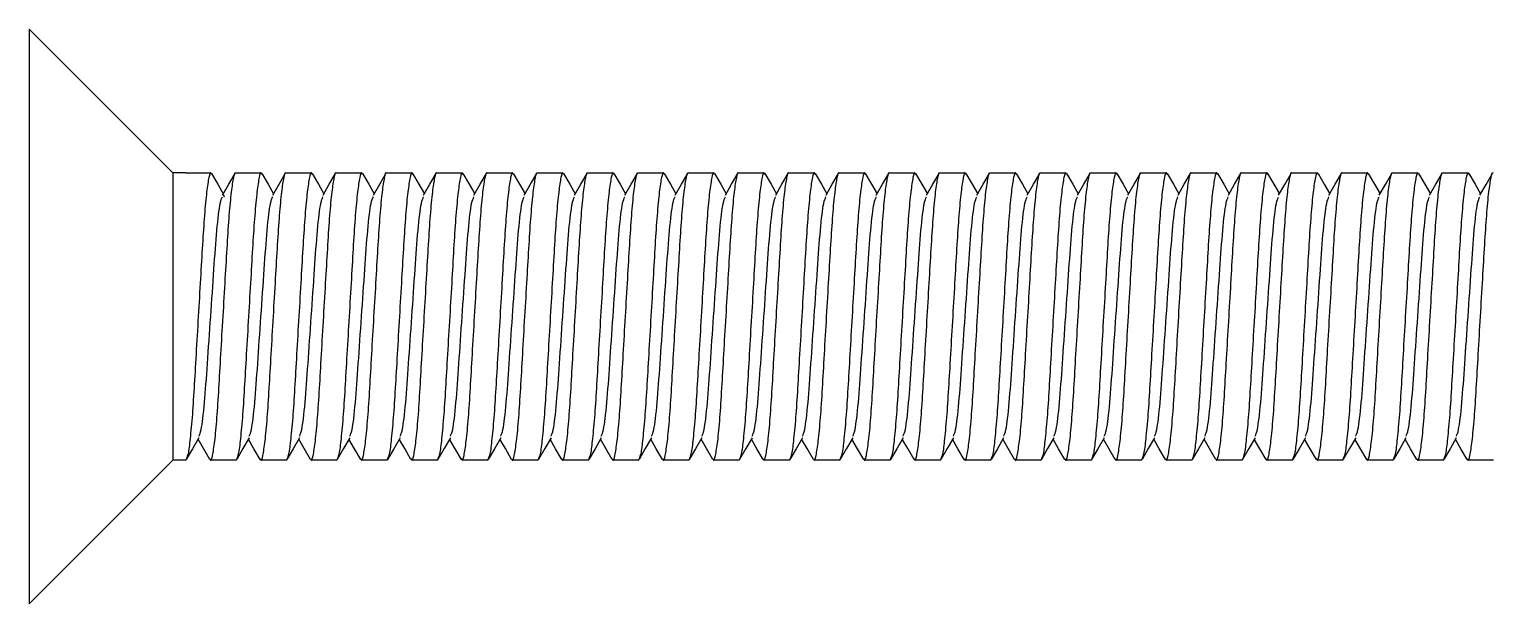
# Model space of a CAD drawing. Header units: inches. Extents: x 2 to 932, y -3 to 1338.
# Drawn here: x 791.79 to 812.16, y 218 to 226 of the extents above; entities that cross this region are included whole.
import ezdxf

# ---------------------------------------------------------------- set-up
doc = ezdxf.new("R2010")
doc.units = ezdxf.units.IN
doc.header["$MEASUREMENT"] = 0

msp = doc.modelspace()

# ---------------------------------------------------------------- linework, layer by layer
at = {"color": 2}
for p, q in [((791.787, 225.999), (793.787, 223.999)), ((791.787, 225.999), (791.787, 217.999)), ((793.787, 223.999), (793.787, 219.999)), ((793.96, 223.999), (793.787, 223.999)), ((793.96, 223.999), (794.314, 223.999)), ((794.323, 223.991), (794.411, 223.84)), ((794.563, 223.84), (794.651, 223.991)), ((794.66, 223.999), (795.014, 223.999)), ((795.023, 223.991), (795.111, 223.84)), ((795.264, 223.84), (795.351, 223.991)), ((795.36, 223.999), (795.714, 223.999)), ((795.723, 223.991), (795.811, 223.84)), ((795.963, 223.84), (796.051, 223.991)), ((796.06, 223.999), (796.414, 223.999)), ((796.423, 223.991), (796.511, 223.84)), ((796.664, 223.84), (796.751, 223.991)), ((796.76, 223.999), (797.114, 223.999)), ((797.123, 223.991), (797.211, 223.84)), ((797.363, 223.84), (797.451, 223.991)), ((797.46, 223.999), (797.814, 223.999)), ((797.823, 223.991), (797.911, 223.84)), ((798.063, 223.84), (798.151, 223.991)), ((798.16, 223.999), (798.514, 223.999)), ((798.523, 223.991), (798.611, 223.84)), ((798.763, 223.84), (798.851, 223.991)), ((798.86, 223.999), (799.214, 223.999)), ((799.223, 223.991), (799.311, 223.84)), ((799.463, 223.84), (799.551, 223.991)), ((799.56, 223.999), (799.914, 223.999)), ((799.923, 223.991), (800.011, 223.84)), ((800.163, 223.84), (800.251, 223.991)), ((800.26, 223.999), (800.614, 223.999)), ((800.623, 223.991), (800.711, 223.84)), ((800.863, 223.84), (800.951, 223.991)), ((800.96, 223.999), (801.314, 223.999)), ((801.323, 223.991), (801.411, 223.84)), ((801.563, 223.84), (801.651, 223.991)), ((801.66, 223.999), (802.014, 223.999)), ((802.023, 223.991), (802.111, 223.84)), ((802.263, 223.84), (802.351, 223.991)), ((802.36, 223.999), (802.714, 223.999)), ((802.723, 223.991), (802.811, 223.84)), ((802.963, 223.84), (803.051, 223.991)), ((803.06, 223.999), (803.414, 223.999)), ((803.423, 223.991), (803.511, 223.84)), ((803.663, 223.84), (803.751, 223.991)), ((803.76, 223.999), (804.114, 223.999)), ((804.123, 223.991), (804.211, 223.84)), ((804.363, 223.84), (804.451, 223.991)), ((804.46, 223.999), (804.814, 223.999)), ((804.823, 223.991), (804.911, 223.84)), ((805.063, 223.84), (805.151, 223.99)), ((805.16, 223.999), (805.514, 223.999)), ((805.524, 223.991), (805.611, 223.84)), ((805.763, 223.84), (805.851, 223.991)), ((805.86, 223.999), (806.214, 223.999)), ((806.223, 223.991), (806.311, 223.84)), ((806.463, 223.84), (806.551, 223.99)), ((806.56, 223.999), (806.914, 223.999)), ((806.924, 223.991), (807.011, 223.84)), ((807.163, 223.84), (807.251, 223.991)), ((807.26, 223.999), (807.614, 223.999)), ((807.623, 223.991), (807.711, 223.84)), ((807.863, 223.84), (807.951, 223.99)), ((807.96, 223.999), (808.314, 223.999)), ((808.324, 223.99), (808.411, 223.84)), ((808.563, 223.84), (808.651, 223.991)), ((808.66, 223.999), (809.014, 223.999)), ((809.023, 223.991), (809.111, 223.84)), ((809.263, 223.839), (809.351, 223.99)), ((809.36, 223.999), (809.714, 223.999)), ((809.724, 223.99), (809.811, 223.84)), ((809.963, 223.84), (810.051, 223.991)), ((810.06, 223.999), (810.414, 223.999)), ((810.423, 223.991), (810.511, 223.84)), ((810.663, 223.839), (810.751, 223.99)), ((810.76, 223.999), (811.114, 223.999)), ((811.124, 223.99), (811.211, 223.84)), ((811.363, 223.84), (811.451, 223.991)), ((811.46, 223.999), (811.814, 223.999)), ((811.823, 223.991), (811.911, 223.84)), ((812.063, 223.839), (812.15, 223.99)), ((794.411, 223.84), (794.487, 223.709)), ((794.476, 223.689), (794.563, 223.84)), ((795.111, 223.84), (795.187, 223.709)), ((795.176, 223.69), (795.264, 223.84)), ((795.811, 223.84), (795.887, 223.709)), ((795.876, 223.689), (795.963, 223.84)), ((796.511, 223.84), (796.587, 223.709)), ((796.576, 223.69), (796.664, 223.84)), ((797.211, 223.84), (797.287, 223.709)), ((797.276, 223.689), (797.363, 223.84)), ((797.911, 223.84), (797.987, 223.709)), ((797.976, 223.69), (798.063, 223.84)), ((798.611, 223.84), (798.687, 223.709)), ((798.676, 223.689), (798.763, 223.84)), ((799.311, 223.84), (799.387, 223.709)), ((799.376, 223.689), (799.463, 223.84)), ((800.011, 223.84), (800.087, 223.709)), ((800.076, 223.689), (800.163, 223.84)), ((800.711, 223.84), (800.787, 223.709)), ((800.776, 223.689), (800.863, 223.84)), ((801.411, 223.84), (801.487, 223.709)), ((801.476, 223.689), (801.563, 223.84)), ((802.111, 223.84), (802.187, 223.709)), ((802.176, 223.689), (802.263, 223.84)), ((802.811, 223.84), (802.887, 223.709)), ((802.876, 223.689), (802.963, 223.84)), ((803.511, 223.84), (803.587, 223.709)), ((803.576, 223.689), (803.663, 223.84)), ((804.211, 223.84), (804.287, 223.709)), ((804.276, 223.689), (804.363, 223.84)), ((804.911, 223.84), (804.987, 223.709)), ((804.976, 223.689), (805.063, 223.84)), ((805.611, 223.84), (805.687, 223.709)), ((805.676, 223.689), (805.763, 223.84)), ((806.311, 223.84), (806.387, 223.709)), ((806.376, 223.689), (806.463, 223.84)), ((807.011, 223.84), (807.087, 223.709)), ((807.076, 223.689), (807.163, 223.84)), ((807.711, 223.84), (807.787, 223.709)), ((807.776, 223.689), (807.863, 223.84)), ((808.411, 223.84), (808.487, 223.709)), ((808.476, 223.689), (808.563, 223.84)), ((809.111, 223.84), (809.187, 223.709)), ((809.176, 223.689), (809.263, 223.839)), ((809.811, 223.84), (809.887, 223.709)), ((809.876, 223.689), (809.963, 223.84)), ((810.511, 223.84), (810.587, 223.709)), ((810.576, 223.689), (810.663, 223.839)), ((811.211, 223.84), (811.287, 223.709)), ((811.276, 223.689), (811.363, 223.84)), ((811.911, 223.84), (811.987, 223.709)), ((811.976, 223.689), (812.063, 223.839)), ((794.148, 220.309), (794.061, 220.158)), ((794.213, 220.159), (794.137, 220.29)), ((794.849, 220.31), (794.761, 220.159)), ((794.913, 220.158), (794.837, 220.29)), ((795.548, 220.309), (795.461, 220.158)), ((795.613, 220.159), (795.537, 220.29)), ((796.249, 220.31), (796.161, 220.159)), ((796.313, 220.158), (796.237, 220.29)), ((796.948, 220.309), (796.861, 220.158)), ((797.013, 220.159), (796.937, 220.29)), ((797.649, 220.31), (797.561, 220.159)), ((797.713, 220.158), (797.637, 220.29)), ((798.348, 220.309), (798.261, 220.158)), ((798.413, 220.159), (798.337, 220.29)), ((799.049, 220.31), (798.961, 220.159)), ((799.113, 220.158), (799.037, 220.29)), ((799.748, 220.309), (799.661, 220.158)), ((799.813, 220.159), (799.737, 220.29)), ((800.449, 220.31), (800.361, 220.159)), ((800.513, 220.158), (800.437, 220.29)), ((801.148, 220.309), (801.061, 220.158)), ((801.213, 220.159), (801.137, 220.29)), ((801.849, 220.31), (801.761, 220.159)), ((801.913, 220.158), (801.837, 220.29)), ((802.548, 220.309), (802.461, 220.158)), ((802.613, 220.159), (802.537, 220.29)), ((803.249, 220.31), (803.161, 220.159)), ((803.313, 220.158), (803.237, 220.29)), ((803.948, 220.309), (803.861, 220.158)), ((804.013, 220.159), (803.937, 220.29)), ((804.649, 220.31), (804.561, 220.159)), ((804.713, 220.158), (804.637, 220.29)), ((805.348, 220.309), (805.261, 220.158)), ((805.413, 220.159), (805.337, 220.29)), ((806.049, 220.309), (805.961, 220.159)), ((806.113, 220.158), (806.037, 220.29)), ((806.748, 220.309), (806.661, 220.158)), ((806.813, 220.159), (806.737, 220.29)), ((807.449, 220.309), (807.361, 220.159)), ((807.513, 220.158), (807.437, 220.29)), ((808.148, 220.309), (808.061, 220.158)), ((808.213, 220.159), (808.137, 220.29)), ((808.848, 220.309), (808.761, 220.159)), ((808.913, 220.158), (808.837, 220.29)), ((809.548, 220.309), (809.461, 220.158)), ((809.613, 220.158), (809.537, 220.29)), ((810.248, 220.309), (810.161, 220.159)), ((810.313, 220.158), (810.237, 220.29)), ((810.948, 220.309), (810.861, 220.158)), ((811.013, 220.158), (810.937, 220.29)), ((811.648, 220.309), (811.561, 220.158)), ((811.713, 220.158), (811.637, 220.29)), ((793.787, 219.999), (791.787, 217.999)), ((793.964, 219.999), (793.787, 219.999)), ((794.061, 220.158), (793.973, 220.008)), ((794.3, 220.008), (794.213, 220.159)), ((794.664, 219.999), (794.31, 219.999)), ((794.761, 220.159), (794.674, 220.008)), ((795.001, 220.008), (794.913, 220.158)), ((795.364, 219.999), (795.01, 219.999)), ((795.461, 220.158), (795.373, 220.008)), ((795.7, 220.008), (795.613, 220.159)), ((796.064, 219.999), (795.71, 219.999)), ((796.161, 220.159), (796.074, 220.008)), ((796.401, 220.008), (796.313, 220.158)), ((796.764, 219.999), (796.41, 219.999)), ((796.861, 220.158), (796.773, 220.008)), ((797.1, 220.008), (797.013, 220.159)), ((797.464, 219.999), (797.11, 219.999)), ((797.561, 220.159), (797.474, 220.008)), ((797.801, 220.008), (797.713, 220.158)), ((798.164, 219.999), (797.81, 219.999)), ((798.261, 220.158), (798.173, 220.008)), ((798.5, 220.008), (798.413, 220.159)), ((798.864, 219.999), (798.51, 219.999)), ((798.961, 220.159), (798.874, 220.008)), ((799.201, 220.008), (799.113, 220.158)), ((799.564, 219.999), (799.21, 219.999)), ((799.661, 220.158), (799.573, 220.008)), ((799.9, 220.008), (799.813, 220.159)), ((800.264, 219.999), (799.91, 219.999)), ((800.361, 220.159), (800.274, 220.008)), ((800.601, 220.008), (800.513, 220.158)), ((800.964, 219.999), (800.61, 219.999)), ((801.061, 220.158), (800.973, 220.008)), ((801.301, 220.008), (801.213, 220.159)), ((801.664, 219.999), (801.31, 219.999)), ((801.761, 220.159), (801.674, 220.008)), ((802.001, 220.008), (801.913, 220.158)), ((802.364, 219.999), (802.01, 219.999)), ((802.461, 220.158), (802.373, 220.008)), ((802.701, 220.008), (802.613, 220.159)), ((803.064, 219.999), (802.71, 219.999)), ((803.161, 220.159), (803.074, 220.008)), ((803.401, 220.008), (803.313, 220.158)), ((803.764, 219.999), (803.41, 219.999)), ((803.861, 220.158), (803.773, 220.008)), ((804.101, 220.008), (804.013, 220.159)), ((804.464, 219.999), (804.11, 219.999)), ((804.561, 220.159), (804.474, 220.008)), ((804.801, 220.008), (804.713, 220.158)), ((805.164, 219.999), (804.81, 219.999)), ((805.261, 220.158), (805.173, 220.007)), ((805.501, 220.008), (805.413, 220.159)), ((805.864, 219.999), (805.51, 219.999)), ((805.961, 220.159), (805.874, 220.008)), ((806.201, 220.008), (806.113, 220.158)), ((806.564, 219.999), (806.21, 219.999)), ((806.661, 220.158), (806.573, 220.007)), ((806.901, 220.008), (806.813, 220.159)), ((807.264, 219.999), (806.91, 219.999)), ((807.361, 220.159), (807.274, 220.008)), ((807.601, 220.008), (807.513, 220.158)), ((807.964, 219.999), (807.61, 219.999)), ((808.061, 220.158), (807.973, 220.007)), ((808.301, 220.008), (808.213, 220.159)), ((808.664, 219.999), (808.31, 219.999)), ((808.761, 220.159), (808.674, 220.008)), ((809.001, 220.007), (808.913, 220.158)), ((809.364, 219.999), (809.01, 219.999)), ((809.461, 220.158), (809.373, 220.007)), ((809.701, 220.008), (809.613, 220.158)), ((810.064, 219.999), (809.71, 219.999)), ((810.161, 220.159), (810.074, 220.008)), ((810.401, 220.007), (810.313, 220.158)), ((810.764, 219.999), (810.41, 219.999)), ((810.861, 220.158), (810.773, 220.007)), ((811.101, 220.008), (811.013, 220.158)), ((811.464, 219.999), (811.11, 219.999)), ((811.561, 220.158), (811.473, 220.008)), ((811.801, 220.007), (811.713, 220.158)), ((812.164, 219.999), (811.81, 219.999))]:
    msp.add_line(p, q, dxfattribs=at)
for points, knots in [([(794.324, 223.976), (794.32, 223.985), (794.308, 224.022), (794.287, 223.948), (794.256, 223.753), (794.225, 223.427), (794.197, 223.01), (794.17, 222.526), (794.139, 221.999), (794.108, 221.473), (794.08, 220.988), (794.054, 220.572), (794.02, 220.244), (794, 220.055), (793.955, 219.977), (793.964, 219.999), (793.964, 219.999)], [0, 0, 0, 0, 0.0283742, 0.1079305, 0.1903114, 0.2726924, 0.3522486, 0.4318049, 0.5141859, 0.5965668, 0.6761231, 0.7556794, 0.8380603, 0.9204413, 0.9999975, 1, 1, 1, 1]), ([(794.3, 220.024), (794.303, 220.014), (794.316, 219.976), (794.338, 220.05), (794.369, 220.245), (794.4, 220.571), (794.427, 220.988), (794.454, 221.473), (794.485, 221.999), (794.516, 222.526), (794.544, 223.01), (794.571, 223.427), (794.602, 223.755), (794.633, 223.943), (794.651, 224.021), (794.66, 223.999), (794.66, 223.999)], [0, 0, 0, 0, 0.029844, 0.10928, 0.191536, 0.273792, 0.353228, 0.432664, 0.514921, 0.597177, 0.676613, 0.756049, 0.838305, 0.920562, 0.999998, 1, 1, 1, 1]), ([(795.024, 223.976), (795.02, 223.986), (795.008, 224.022), (794.987, 223.948), (794.956, 223.753), (794.925, 223.427), (794.897, 223.01), (794.87, 222.526), (794.839, 221.999), (794.808, 221.473), (794.78, 220.988), (794.754, 220.572), (794.72, 220.244), (794.7, 220.055), (794.655, 219.977), (794.664, 219.999), (794.664, 219.999)], [0, 0, 0, 0, 0.027964, 0.107554, 0.18997, 0.272385, 0.351975, 0.431565, 0.513981, 0.596397, 0.675986, 0.755576, 0.837992, 0.920408, 0.999998, 1, 1, 1, 1]), ([(795, 220.023), (795.004, 220.013), (795.016, 219.976), (795.038, 220.05), (795.069, 220.245), (795.1, 220.571), (795.127, 220.988), (795.154, 221.473), (795.185, 221.999), (795.216, 222.526), (795.244, 223.01), (795.271, 223.427), (795.302, 223.755), (795.333, 223.943), (795.351, 224.021), (795.36, 223.999), (795.36, 223.999)], [0, 0, 0, 0, 0.028642, 0.108177, 0.190535, 0.272893, 0.352427, 0.431962, 0.51432, 0.596678, 0.676213, 0.755747, 0.838105, 0.920463, 0.999998, 1, 1, 1, 1]), ([(795.724, 223.976), (795.72, 223.985), (795.708, 224.022), (795.687, 223.948), (795.656, 223.753), (795.625, 223.427), (795.597, 223.01), (795.57, 222.526), (795.539, 221.999), (795.508, 221.473), (795.48, 220.988), (795.454, 220.572), (795.42, 220.244), (795.4, 220.055), (795.355, 219.977), (795.364, 219.999), (795.364, 219.999)], [0, 0, 0, 0, 0.028402, 0.107956, 0.190335, 0.272713, 0.352267, 0.431821, 0.5142, 0.596578, 0.676132, 0.755686, 0.838065, 0.920444, 0.999998, 1, 1, 1, 1]), ([(795.7, 220.024), (795.703, 220.014), (795.716, 219.976), (795.738, 220.05), (795.769, 220.245), (795.8, 220.571), (795.827, 220.988), (795.854, 221.473), (795.885, 221.999), (795.916, 222.526), (795.944, 223.01), (795.971, 223.427), (796.002, 223.755), (796.033, 223.943), (796.051, 224.021), (796.06, 223.999), (796.06, 223.999)], [0, 0, 0, 0, 0.029826, 0.109263, 0.191521, 0.273779, 0.353216, 0.432654, 0.514912, 0.59717, 0.676607, 0.756044, 0.838302, 0.92056, 0.999998, 1, 1, 1, 1]), ([(796.424, 223.976), (796.42, 223.985), (796.408, 224.022), (796.387, 223.948), (796.356, 223.753), (796.325, 223.427), (796.297, 223.01), (796.27, 222.526), (796.239, 221.999), (796.208, 221.473), (796.18, 220.988), (796.154, 220.572), (796.12, 220.244), (796.1, 220.055), (796.055, 219.977), (796.064, 219.999), (796.064, 219.999)], [0, 0, 0, 0, 0.028056, 0.107638, 0.190046, 0.272454, 0.352037, 0.431619, 0.514027, 0.596435, 0.676017, 0.755599, 0.838007, 0.920415, 0.999998, 1, 1, 1, 1]), ([(796.4, 220.023), (796.404, 220.013), (796.416, 219.976), (796.438, 220.05), (796.469, 220.245), (796.5, 220.571), (796.527, 220.988), (796.554, 221.473), (796.585, 221.999), (796.616, 222.526), (796.644, 223.01), (796.671, 223.427), (796.702, 223.755), (796.733, 223.943), (796.751, 224.021), (796.76, 223.999), (796.76, 223.999)], [0, 0, 0, 0, 0.0286471, 0.108181, 0.1905388, 0.2728966, 0.3524306, 0.4319645, 0.5143223, 0.5966801, 0.676214, 0.755748, 0.8381058, 0.9204636, 0.9999975, 1, 1, 1, 1]), ([(797.124, 223.976), (797.121, 223.985), (797.108, 224.022), (797.087, 223.948), (797.056, 223.753), (797.025, 223.427), (796.997, 223.01), (796.97, 222.526), (796.939, 221.999), (796.908, 221.473), (796.88, 220.988), (796.854, 220.572), (796.82, 220.244), (796.8, 220.055), (796.755, 219.977), (796.764, 219.999), (796.764, 219.999)], [0, 0, 0, 0, 0.02844, 0.107991, 0.190366, 0.272742, 0.352292, 0.431843, 0.514219, 0.596594, 0.676145, 0.755696, 0.838071, 0.920447, 0.999998, 1, 1, 1, 1]), ([(797.1, 220.024), (797.103, 220.014), (797.116, 219.976), (797.138, 220.05), (797.169, 220.245), (797.2, 220.571), (797.227, 220.988), (797.254, 221.473), (797.285, 221.999), (797.316, 222.526), (797.344, 223.01), (797.371, 223.427), (797.402, 223.755), (797.433, 223.943), (797.451, 224.021), (797.46, 223.999), (797.46, 223.999)], [0, 0, 0, 0, 0.029788, 0.109229, 0.19149, 0.273751, 0.353191, 0.432632, 0.514893, 0.597154, 0.676594, 0.756035, 0.838296, 0.920557, 0.999998, 1, 1, 1, 1]), ([(797.824, 223.976), (797.82, 223.985), (797.808, 224.022), (797.787, 223.948), (797.756, 223.753), (797.725, 223.427), (797.697, 223.01), (797.67, 222.526), (797.639, 221.999), (797.608, 221.473), (797.58, 220.988), (797.554, 220.572), (797.52, 220.244), (797.5, 220.055), (797.455, 219.977), (797.464, 219.999), (797.464, 219.999)], [0, 0, 0, 0, 0.028141, 0.107717, 0.190117, 0.272518, 0.352093, 0.431669, 0.514069, 0.59647, 0.676046, 0.755621, 0.838022, 0.920422, 0.999998, 1, 1, 1, 1]), ([(797.8, 220.023), (797.804, 220.013), (797.816, 219.976), (797.838, 220.05), (797.869, 220.245), (797.9, 220.571), (797.927, 220.988), (797.954, 221.473), (797.985, 221.999), (798.016, 222.526), (798.044, 223.01), (798.071, 223.427), (798.102, 223.755), (798.133, 223.943), (798.151, 224.021), (798.16, 223.999), (798.16, 223.999)], [0, 0, 0, 0, 0.028647, 0.108181, 0.190539, 0.272896, 0.35243, 0.431964, 0.514322, 0.59668, 0.676214, 0.755748, 0.838106, 0.920464, 0.999998, 1, 1, 1, 1]), ([(798.524, 223.976), (798.521, 223.985), (798.508, 224.022), (798.487, 223.948), (798.456, 223.753), (798.425, 223.427), (798.397, 223.01), (798.37, 222.526), (798.339, 221.999), (798.308, 221.473), (798.28, 220.988), (798.254, 220.572), (798.22, 220.244), (798.2, 220.055), (798.155, 219.977), (798.164, 219.999), (798.164, 219.999)], [0, 0, 0, 0, 0.028488, 0.108035, 0.190407, 0.272778, 0.352325, 0.431872, 0.514243, 0.596614, 0.676161, 0.755708, 0.838079, 0.920451, 0.999998, 1, 1, 1, 1]), ([(798.5, 220.024), (798.503, 220.014), (798.516, 219.976), (798.538, 220.05), (798.569, 220.245), (798.6, 220.571), (798.627, 220.988), (798.654, 221.473), (798.685, 221.999), (798.716, 222.526), (798.744, 223.01), (798.771, 223.427), (798.802, 223.755), (798.833, 223.943), (798.851, 224.021), (798.86, 223.999), (798.86, 223.999)], [0, 0, 0, 0, 0.0297297, 0.109175, 0.191441, 0.273707, 0.3531523, 0.4325976, 0.5148636, 0.5971296, 0.6765749, 0.7560202, 0.8382862, 0.9205523, 0.9999975, 1, 1, 1, 1]), ([(799.224, 223.976), (799.22, 223.985), (799.208, 224.022), (799.187, 223.948), (799.156, 223.753), (799.125, 223.427), (799.097, 223.01), (799.07, 222.526), (799.039, 221.999), (799.008, 221.473), (798.98, 220.988), (798.954, 220.572), (798.92, 220.244), (798.9, 220.055), (798.855, 219.977), (798.864, 219.999), (798.864, 219.999)], [0, 0, 0, 0, 0.02822, 0.107789, 0.190183, 0.272577, 0.352146, 0.431715, 0.514109, 0.596503, 0.676072, 0.755641, 0.838035, 0.920429, 0.999998, 1, 1, 1, 1]), ([(799.2, 220.023), (799.204, 220.013), (799.216, 219.976), (799.238, 220.05), (799.269, 220.245), (799.3, 220.571), (799.327, 220.988), (799.354, 221.473), (799.385, 221.999), (799.416, 222.526), (799.444, 223.01), (799.471, 223.427), (799.502, 223.755), (799.533, 223.943), (799.551, 224.021), (799.56, 223.999), (799.56, 223.999)], [0, 0, 0, 0, 0.028642, 0.108176, 0.190534, 0.272892, 0.352427, 0.431961, 0.51432, 0.596678, 0.676212, 0.755747, 0.838105, 0.920463, 0.999998, 1, 1, 1, 1]), ([(799.924, 223.976), (799.921, 223.985), (799.908, 224.022), (799.887, 223.948), (799.856, 223.753), (799.825, 223.427), (799.797, 223.01), (799.77, 222.526), (799.739, 221.999), (799.708, 221.473), (799.68, 220.988), (799.654, 220.572), (799.62, 220.244), (799.6, 220.055), (799.555, 219.977), (799.564, 219.999), (799.564, 219.999)], [0, 0, 0, 0, 0.0285485, 0.1080905, 0.1904567, 0.2728228, 0.3523648, 0.4319068, 0.514273, 0.5966392, 0.6761812, 0.7557232, 0.8380894, 0.9204555, 0.9999975, 1, 1, 1, 1]), ([(799.9, 220.024), (799.903, 220.014), (799.916, 219.976), (799.938, 220.05), (799.969, 220.245), (800, 220.571), (800.027, 220.988), (800.054, 221.473), (800.085, 221.999), (800.116, 222.526), (800.144, 223.01), (800.171, 223.427), (800.202, 223.755), (800.233, 223.943), (800.251, 224.021), (800.26, 223.999), (800.26, 223.999)], [0, 0, 0, 0, 0.02965, 0.109101, 0.191374, 0.273647, 0.353099, 0.432551, 0.514824, 0.597096, 0.676548, 0.756, 0.838273, 0.920546, 0.999998, 1, 1, 1, 1]), ([(800.624, 223.976), (800.62, 223.985), (800.608, 224.022), (800.587, 223.948), (800.556, 223.753), (800.525, 223.427), (800.497, 223.01), (800.47, 222.526), (800.439, 221.999), (800.408, 221.473), (800.38, 220.988), (800.354, 220.572), (800.32, 220.244), (800.3, 220.055), (800.255, 219.977), (800.264, 219.999), (800.264, 219.999)], [0, 0, 0, 0, 0.028292, 0.107855, 0.190243, 0.272631, 0.352194, 0.431757, 0.514145, 0.596533, 0.676096, 0.755659, 0.838047, 0.920435, 0.999998, 1, 1, 1, 1]), ([(800.6, 220.023), (800.604, 220.013), (800.616, 219.976), (800.638, 220.05), (800.669, 220.245), (800.7, 220.571), (800.727, 220.988), (800.754, 221.473), (800.785, 221.999), (800.816, 222.526), (800.844, 223.01), (800.871, 223.427), (800.902, 223.755), (800.933, 223.943), (800.951, 224.021), (800.96, 223.999), (800.96, 223.999)], [0, 0, 0, 0, 0.028631, 0.108166, 0.190525, 0.272884, 0.35242, 0.431955, 0.514314, 0.596673, 0.676209, 0.755744, 0.838103, 0.920462, 0.999998, 1, 1, 1, 1]), ([(801.324, 223.976), (801.321, 223.985), (801.308, 224.022), (801.287, 223.948), (801.256, 223.753), (801.225, 223.427), (801.197, 223.01), (801.17, 222.526), (801.139, 221.999), (801.108, 221.473), (801.08, 220.988), (801.054, 220.572), (801.02, 220.244), (801, 220.055), (800.955, 219.977), (800.964, 219.999), (800.964, 219.999)], [0, 0, 0, 0, 0.0286209, 0.108157, 0.190517, 0.272877, 0.3524131, 0.4319492, 0.5143092, 0.5966692, 0.6762053, 0.7557414, 0.8381014, 0.9204615, 0.9999975, 1, 1, 1, 1]), ([(801.3, 220.024), (801.304, 220.014), (801.316, 219.976), (801.338, 220.05), (801.369, 220.245), (801.4, 220.571), (801.427, 220.988), (801.454, 221.473), (801.485, 221.999), (801.516, 222.526), (801.544, 223.01), (801.571, 223.427), (801.602, 223.755), (801.633, 223.943), (801.651, 224.021), (801.66, 223.999), (801.66, 223.999)], [0, 0, 0, 0, 0.029547, 0.109007, 0.191289, 0.27357, 0.353031, 0.432491, 0.514772, 0.597054, 0.676514, 0.755974, 0.838256, 0.920537, 0.999998, 1, 1, 1, 1]), ([(802.024, 223.976), (802.02, 223.985), (802.008, 224.022), (801.987, 223.948), (801.956, 223.753), (801.925, 223.427), (801.897, 223.01), (801.87, 222.526), (801.839, 221.999), (801.808, 221.473), (801.78, 220.988), (801.754, 220.572), (801.72, 220.244), (801.7, 220.055), (801.655, 219.977), (801.664, 219.999), (801.664, 219.999)], [0, 0, 0, 0, 0.028357, 0.107915, 0.190297, 0.27268, 0.352237, 0.431795, 0.514177, 0.59656, 0.676117, 0.755675, 0.838057, 0.92044, 0.999998, 1, 1, 1, 1]), ([(802, 220.023), (802.004, 220.013), (802.016, 219.976), (802.038, 220.05), (802.069, 220.245), (802.1, 220.571), (802.127, 220.988), (802.154, 221.473), (802.185, 221.999), (802.216, 222.526), (802.244, 223.01), (802.271, 223.427), (802.302, 223.755), (802.333, 223.943), (802.351, 224.021), (802.36, 223.999), (802.36, 223.999)], [0, 0, 0, 0, 0.0286142, 0.1081509, 0.1905115, 0.272872, 0.3524087, 0.4319453, 0.5143059, 0.5966665, 0.6762031, 0.7557397, 0.8381003, 0.9204609, 0.9999975, 1, 1, 1, 1]), ([(802.724, 223.975), (802.721, 223.985), (802.708, 224.022), (802.687, 223.948), (802.656, 223.753), (802.625, 223.427), (802.597, 223.01), (802.57, 222.526), (802.539, 221.999), (802.508, 221.473), (802.48, 220.988), (802.454, 220.572), (802.42, 220.244), (802.4, 220.055), (802.355, 219.977), (802.364, 219.999), (802.364, 219.999)], [0, 0, 0, 0, 0.028705, 0.108234, 0.190587, 0.27294, 0.352469, 0.431998, 0.514351, 0.596704, 0.676233, 0.755762, 0.838115, 0.920468, 0.999998, 1, 1, 1, 1]), ([(802.7, 220.024), (802.704, 220.014), (802.716, 219.976), (802.738, 220.05), (802.769, 220.245), (802.8, 220.571), (802.827, 220.988), (802.854, 221.473), (802.885, 221.999), (802.916, 222.526), (802.944, 223.01), (802.971, 223.427), (803.002, 223.755), (803.033, 223.943), (803.051, 224.021), (803.06, 223.999), (803.06, 223.999)], [0, 0, 0, 0, 0.029422, 0.108892, 0.191184, 0.273476, 0.352947, 0.432417, 0.51471, 0.597002, 0.676472, 0.755943, 0.838235, 0.920527, 0.999998, 1, 1, 1, 1]), ([(803.424, 223.976), (803.421, 223.985), (803.408, 224.022), (803.387, 223.948), (803.356, 223.753), (803.325, 223.427), (803.297, 223.01), (803.27, 222.526), (803.239, 221.999), (803.208, 221.473), (803.18, 220.988), (803.154, 220.572), (803.12, 220.244), (803.1, 220.055), (803.055, 219.977), (803.064, 219.999), (803.064, 219.999)], [0, 0, 0, 0, 0.0284156, 0.1079685, 0.1903459, 0.2727233, 0.3522762, 0.4318291, 0.5142066, 0.596584, 0.6761369, 0.7556898, 0.8380672, 0.9204446, 0.9999975, 1, 1, 1, 1]), ([(803.4, 220.023), (803.404, 220.013), (803.416, 219.976), (803.438, 220.05), (803.469, 220.245), (803.5, 220.571), (803.527, 220.988), (803.554, 221.473), (803.585, 221.999), (803.616, 222.526), (803.644, 223.01), (803.671, 223.427), (803.702, 223.755), (803.733, 223.943), (803.751, 224.021), (803.76, 223.999), (803.76, 223.999)], [0, 0, 0, 0, 0.028592, 0.10813, 0.190493, 0.272855, 0.352394, 0.431932, 0.514295, 0.596657, 0.676196, 0.755734, 0.838097, 0.920459, 0.999998, 1, 1, 1, 1]), ([(804.124, 223.975), (804.121, 223.985), (804.108, 224.022), (804.087, 223.948), (804.056, 223.753), (804.025, 223.427), (803.997, 223.01), (803.97, 222.526), (803.939, 221.999), (803.908, 221.473), (803.88, 220.988), (803.854, 220.572), (803.82, 220.244), (803.8, 220.055), (803.755, 219.977), (803.764, 219.999), (803.764, 219.999)], [0, 0, 0, 0, 0.028802, 0.108323, 0.190668, 0.273013, 0.352534, 0.432055, 0.5144, 0.596744, 0.676266, 0.755787, 0.838132, 0.920476, 0.999998, 1, 1, 1, 1]), ([(804.1, 220.023), (804.104, 220.013), (804.116, 219.976), (804.138, 220.05), (804.169, 220.245), (804.2, 220.571), (804.227, 220.988), (804.254, 221.473), (804.285, 221.999), (804.316, 222.526), (804.344, 223.01), (804.371, 223.427), (804.402, 223.755), (804.433, 223.943), (804.451, 224.021), (804.46, 223.999), (804.46, 223.999)], [0, 0, 0, 0, 0.029274, 0.108756, 0.191061, 0.273366, 0.352848, 0.432331, 0.514636, 0.59694, 0.676423, 0.755906, 0.83821, 0.920515, 0.999998, 1, 1, 1, 1]), ([(804.824, 223.976), (804.821, 223.985), (804.808, 224.022), (804.787, 223.948), (804.756, 223.753), (804.725, 223.427), (804.697, 223.01), (804.67, 222.526), (804.639, 221.999), (804.608, 221.473), (804.58, 220.988), (804.554, 220.572), (804.52, 220.244), (804.5, 220.055), (804.455, 219.977), (804.464, 219.999), (804.464, 219.999)], [0, 0, 0, 0, 0.028467, 0.108016, 0.190389, 0.272762, 0.352311, 0.431859, 0.514232, 0.596605, 0.676154, 0.755703, 0.838076, 0.920449, 0.999998, 1, 1, 1, 1]), ([(804.8, 220.023), (804.804, 220.013), (804.816, 219.976), (804.838, 220.05), (804.869, 220.245), (804.9, 220.571), (804.927, 220.988), (804.954, 221.473), (804.985, 221.999), (805.016, 222.526), (805.044, 223.01), (805.071, 223.427), (805.102, 223.755), (805.133, 223.943), (805.151, 224.021), (805.16, 223.999), (805.16, 223.999)], [0, 0, 0, 0, 0.028563, 0.108104, 0.190469, 0.272834, 0.352375, 0.431915, 0.51428, 0.596645, 0.676186, 0.755727, 0.838092, 0.920457, 0.999998, 1, 1, 1, 1]), ([(805.524, 223.975), (805.521, 223.985), (805.508, 224.022), (805.487, 223.948), (805.456, 223.753), (805.425, 223.427), (805.397, 223.01), (805.37, 222.526), (805.339, 221.999), (805.308, 221.473), (805.28, 220.988), (805.254, 220.572), (805.22, 220.244), (805.2, 220.055), (805.155, 219.977), (805.164, 219.999), (805.164, 219.999)], [0, 0, 0, 0, 0.028916, 0.108428, 0.190763, 0.273098, 0.35261, 0.432122, 0.514457, 0.596792, 0.676304, 0.755816, 0.838151, 0.920486, 0.999998, 1, 1, 1, 1]), ([(805.5, 220.023), (805.504, 220.013), (805.516, 219.976), (805.538, 220.05), (805.569, 220.245), (805.6, 220.571), (805.627, 220.988), (805.654, 221.473), (805.685, 221.999), (805.716, 222.526), (805.744, 223.01), (805.771, 223.427), (805.802, 223.755), (805.833, 223.943), (805.851, 224.021), (805.86, 223.999), (805.86, 223.999)], [0, 0, 0, 0, 0.029116, 0.108612, 0.19093, 0.273248, 0.352743, 0.432239, 0.514557, 0.596875, 0.67637, 0.755866, 0.838184, 0.920502, 0.999998, 1, 1, 1, 1]), ([(806.224, 223.976), (806.221, 223.985), (806.208, 224.022), (806.187, 223.948), (806.156, 223.753), (806.125, 223.427), (806.097, 223.01), (806.07, 222.526), (806.039, 221.999), (806.008, 221.473), (805.98, 220.988), (805.954, 220.572), (805.92, 220.244), (805.9, 220.055), (805.855, 219.977), (805.864, 219.999), (805.864, 219.999)], [0, 0, 0, 0, 0.028512, 0.108057, 0.190426, 0.272796, 0.352341, 0.431886, 0.514255, 0.596624, 0.676169, 0.755714, 0.838083, 0.920453, 0.999998, 1, 1, 1, 1]), ([(806.2, 220.023), (806.204, 220.013), (806.216, 219.976), (806.238, 220.05), (806.269, 220.245), (806.3, 220.571), (806.327, 220.988), (806.354, 221.473), (806.385, 221.999), (806.416, 222.526), (806.444, 223.01), (806.471, 223.427), (806.502, 223.755), (806.533, 223.943), (806.551, 224.021), (806.56, 223.999), (806.56, 223.999)], [0, 0, 0, 0, 0.028528, 0.108072, 0.19044, 0.272807, 0.352351, 0.431895, 0.514263, 0.596631, 0.676174, 0.755718, 0.838086, 0.920454, 0.999998, 1, 1, 1, 1]), ([(806.924, 223.975), (806.921, 223.985), (806.908, 224.022), (806.887, 223.948), (806.856, 223.753), (806.825, 223.427), (806.797, 223.01), (806.77, 222.526), (806.739, 221.999), (806.708, 221.473), (806.68, 220.988), (806.654, 220.572), (806.62, 220.244), (806.6, 220.055), (806.555, 219.977), (806.564, 219.999), (806.564, 219.999)], [0, 0, 0, 0, 0.029047, 0.108548, 0.190872, 0.273196, 0.352697, 0.432198, 0.514522, 0.596846, 0.676347, 0.755848, 0.838172, 0.920496, 0.999998, 1, 1, 1, 1]), ([(806.9, 220.023), (806.904, 220.013), (806.916, 219.976), (806.938, 220.05), (806.969, 220.245), (807, 220.571), (807.027, 220.988), (807.054, 221.473), (807.085, 221.999), (807.116, 222.526), (807.144, 223.01), (807.171, 223.427), (807.202, 223.755), (807.233, 223.943), (807.251, 224.021), (807.26, 223.999), (807.26, 223.999)], [0, 0, 0, 0, 0.0289765, 0.1084835, 0.1908134, 0.2731432, 0.3526502, 0.4321572, 0.514487, 0.5968169, 0.6763239, 0.7558308, 0.8381607, 0.9204906, 0.9999975, 1, 1, 1, 1]), ([(807.624, 223.976), (807.621, 223.985), (807.608, 224.022), (807.587, 223.948), (807.556, 223.753), (807.525, 223.427), (807.497, 223.01), (807.47, 222.526), (807.439, 221.999), (807.408, 221.473), (807.38, 220.988), (807.354, 220.572), (807.32, 220.244), (807.3, 220.055), (807.255, 219.977), (807.264, 219.999), (807.264, 219.999)], [0, 0, 0, 0, 0.028551, 0.108093, 0.190458, 0.272824, 0.352366, 0.431908, 0.514274, 0.59664, 0.676182, 0.755724, 0.83809, 0.920456, 0.999998, 1, 1, 1, 1]), ([(807.6, 220.023), (807.604, 220.013), (807.616, 219.976), (807.638, 220.05), (807.669, 220.245), (807.7, 220.571), (807.727, 220.988), (807.754, 221.473), (807.785, 221.999), (807.816, 222.526), (807.844, 223.01), (807.871, 223.427), (807.902, 223.755), (807.933, 223.943), (807.951, 224.021), (807.96, 223.999), (807.96, 223.999)], [0, 0, 0, 0, 0.028486, 0.108033, 0.190405, 0.272776, 0.352323, 0.43187, 0.514242, 0.596613, 0.67616, 0.755708, 0.838079, 0.92045, 0.999998, 1, 1, 1, 1]), ([(808.324, 223.975), (808.321, 223.985), (808.308, 224.022), (808.287, 223.948), (808.256, 223.753), (808.225, 223.427), (808.197, 223.01), (808.17, 222.526), (808.139, 221.999), (808.108, 221.473), (808.08, 220.988), (808.054, 220.572), (808.02, 220.244), (808, 220.055), (807.955, 219.977), (807.964, 219.999), (807.964, 219.999)], [0, 0, 0, 0, 0.029195, 0.108684, 0.190996, 0.273307, 0.352796, 0.432285, 0.514596, 0.596908, 0.676397, 0.755886, 0.838197, 0.920508, 0.999998, 1, 1, 1, 1]), ([(808.3, 220.023), (808.304, 220.013), (808.316, 219.976), (808.338, 220.05), (808.369, 220.245), (808.4, 220.571), (808.427, 220.988), (808.454, 221.473), (808.485, 221.999), (808.516, 222.526), (808.544, 223.01), (808.571, 223.427), (808.602, 223.755), (808.633, 223.943), (808.651, 224.021), (808.66, 223.999), (808.66, 223.999)], [0, 0, 0, 0, 0.028854, 0.108371, 0.190711, 0.273052, 0.352569, 0.432086, 0.514426, 0.596766, 0.676283, 0.7558, 0.83814, 0.920481, 0.999998, 1, 1, 1, 1]), ([(809.024, 223.976), (809.021, 223.985), (809.008, 224.022), (808.987, 223.948), (808.956, 223.753), (808.925, 223.427), (808.897, 223.01), (808.87, 222.526), (808.839, 221.999), (808.808, 221.473), (808.78, 220.988), (808.754, 220.572), (808.72, 220.244), (808.7, 220.055), (808.655, 219.977), (808.664, 219.999), (808.664, 219.999)], [0, 0, 0, 0, 0.028583, 0.108122, 0.190485, 0.272848, 0.352388, 0.431927, 0.51429, 0.596653, 0.676193, 0.755732, 0.838095, 0.920458, 0.999998, 1, 1, 1, 1]), ([(809, 220.023), (809.004, 220.013), (809.016, 219.976), (809.038, 220.05), (809.069, 220.245), (809.1, 220.571), (809.127, 220.988), (809.154, 221.473), (809.185, 221.999), (809.216, 222.526), (809.244, 223.01), (809.271, 223.427), (809.302, 223.755), (809.333, 223.943), (809.351, 224.021), (809.36, 223.999), (809.36, 223.999)], [0, 0, 0, 0, 0.028438, 0.107989, 0.190365, 0.27274, 0.352291, 0.431842, 0.514218, 0.596593, 0.676144, 0.755695, 0.838071, 0.920446, 0.999998, 1, 1, 1, 1]), ([(809.724, 223.975), (809.721, 223.985), (809.708, 224.022), (809.687, 223.948), (809.656, 223.753), (809.625, 223.427), (809.597, 223.01), (809.57, 222.526), (809.539, 221.999), (809.508, 221.473), (809.48, 220.988), (809.454, 220.572), (809.42, 220.244), (809.4, 220.055), (809.355, 219.977), (809.364, 219.999), (809.364, 219.999)], [0, 0, 0, 0, 0.029353, 0.108829, 0.191127, 0.273425, 0.352901, 0.432377, 0.514675, 0.596973, 0.676449, 0.755925, 0.838223, 0.920521, 0.999998, 1, 1, 1, 1]), ([(809.7, 220.023), (809.704, 220.013), (809.716, 219.976), (809.738, 220.05), (809.769, 220.245), (809.8, 220.571), (809.827, 220.988), (809.854, 221.473), (809.885, 221.999), (809.916, 222.526), (809.944, 223.01), (809.971, 223.427), (810.002, 223.755), (810.033, 223.943), (810.051, 224.021), (810.06, 223.999), (810.06, 223.999)], [0, 0, 0, 0, 0.028748, 0.108274, 0.190623, 0.272972, 0.352498, 0.432024, 0.514373, 0.596722, 0.676248, 0.755773, 0.838123, 0.920472, 0.999998, 1, 1, 1, 1]), ([(810.424, 223.976), (810.421, 223.985), (810.408, 224.022), (810.387, 223.948), (810.356, 223.753), (810.325, 223.427), (810.297, 223.01), (810.27, 222.526), (810.239, 221.999), (810.208, 221.473), (810.18, 220.988), (810.154, 220.572), (810.12, 220.244), (810.1, 220.055), (810.055, 219.977), (810.064, 219.999), (810.064, 219.999)], [0, 0, 0, 0, 0.028608, 0.108145, 0.190507, 0.272868, 0.352405, 0.431942, 0.514303, 0.596664, 0.676201, 0.755738, 0.838099, 0.92046, 0.999998, 1, 1, 1, 1]), ([(810.4, 220.023), (810.404, 220.013), (810.416, 219.976), (810.438, 220.05), (810.469, 220.245), (810.5, 220.571), (810.527, 220.988), (810.554, 221.473), (810.585, 221.999), (810.616, 222.526), (810.644, 223.01), (810.671, 223.427), (810.702, 223.755), (810.733, 223.943), (810.751, 224.021), (810.76, 223.999), (810.76, 223.999)], [0, 0, 0, 0, 0.028383, 0.107939, 0.190319, 0.272699, 0.352255, 0.43181, 0.51419, 0.596571, 0.676126, 0.755682, 0.838062, 0.920442, 0.999998, 1, 1, 1, 1]), ([(811.124, 223.975), (811.121, 223.985), (811.108, 224.022), (811.087, 223.948), (811.056, 223.753), (811.025, 223.427), (810.997, 223.01), (810.97, 222.526), (810.939, 221.999), (810.908, 221.473), (810.88, 220.988), (810.854, 220.572), (810.82, 220.244), (810.8, 220.055), (810.755, 219.977), (810.764, 219.999), (810.764, 219.999)], [0, 0, 0, 0, 0.0294898, 0.1089547, 0.1912411, 0.2735274, 0.3529924, 0.4324573, 0.5147437, 0.59703, 0.6764949, 0.7559599, 0.8382462, 0.9205326, 0.9999975, 1, 1, 1, 1]), ([(811.1, 220.023), (811.104, 220.013), (811.116, 219.976), (811.138, 220.05), (811.169, 220.245), (811.2, 220.571), (811.227, 220.988), (811.254, 221.473), (811.285, 221.999), (811.316, 222.526), (811.344, 223.01), (811.371, 223.427), (811.402, 223.755), (811.433, 223.943), (811.451, 224.021), (811.46, 223.999), (811.46, 223.999)], [0, 0, 0, 0, 0.028659, 0.108192, 0.190548, 0.272905, 0.352438, 0.431971, 0.514328, 0.596685, 0.676218, 0.755751, 0.838108, 0.920465, 0.999998, 1, 1, 1, 1]), ([(811.824, 223.976), (811.821, 223.985), (811.808, 224.022), (811.787, 223.948), (811.756, 223.753), (811.725, 223.427), (811.697, 223.01), (811.67, 222.526), (811.639, 221.999), (811.608, 221.473), (811.58, 220.988), (811.554, 220.572), (811.52, 220.244), (811.5, 220.055), (811.455, 219.977), (811.464, 219.999), (811.464, 219.999)], [0, 0, 0, 0, 0.028628, 0.108163, 0.190523, 0.272882, 0.352418, 0.431953, 0.514313, 0.596672, 0.676208, 0.755743, 0.838103, 0.920462, 0.999998, 1, 1, 1, 1]), ([(811.801, 220.023), (811.804, 220.013), (811.816, 219.976), (811.838, 220.05), (811.869, 220.245), (811.9, 220.571), (811.927, 220.988), (811.954, 221.473), (811.985, 221.999), (812.016, 222.526), (812.044, 223.01), (812.071, 223.427), (812.102, 223.755), (812.133, 223.943), (812.151, 224.021), (812.16, 223.999), (812.16, 223.999)], [0, 0, 0, 0, 0.028321, 0.107882, 0.190267, 0.272653, 0.352213, 0.431774, 0.514159, 0.596545, 0.676106, 0.755666, 0.838052, 0.920437, 0.999998, 1, 1, 1, 1]), ([(794.149, 220.334), (794.159, 220.354), (794.184, 220.403), (794.227, 220.771), (794.266, 221.331), (794.312, 221.999), (794.358, 222.668), (794.397, 223.228), (794.441, 223.595), (794.465, 223.644), (794.475, 223.664)], [0, 0, 0, 0, 0.096487, 0.233133, 0.364355, 0.499811, 0.635267, 0.766489, 0.903135, 1, 1, 1, 1]), ([(794.849, 220.335), (794.859, 220.355), (794.884, 220.404), (794.927, 220.771), (794.966, 221.331), (795.012, 221.999), (795.058, 222.668), (795.097, 223.228), (795.141, 223.596), (795.165, 223.645), (795.176, 223.665)], [0, 0, 0, 0, 0.095444, 0.232141, 0.363413, 0.498921, 0.634428, 0.7657, 0.902398, 1, 1, 1, 1]), ([(795.549, 220.334), (795.559, 220.354), (795.584, 220.403), (795.627, 220.771), (795.666, 221.331), (795.712, 221.999), (795.758, 222.668), (795.797, 223.228), (795.841, 223.595), (795.865, 223.644), (795.875, 223.664)], [0, 0, 0, 0, 0.09649, 0.233136, 0.364359, 0.499816, 0.635273, 0.766496, 0.903143, 1, 1, 1, 1]), ([(796.249, 220.335), (796.259, 220.355), (796.284, 220.404), (796.327, 220.771), (796.366, 221.331), (796.412, 221.999), (796.458, 222.668), (796.497, 223.228), (796.541, 223.596), (796.565, 223.645), (796.576, 223.665)], [0, 0, 0, 0, 0.095469, 0.232193, 0.363491, 0.499026, 0.63456, 0.765858, 0.902583, 1, 1, 1, 1]), ([(796.949, 220.334), (796.959, 220.354), (796.984, 220.403), (797.027, 220.771), (797.066, 221.331), (797.112, 221.999), (797.158, 222.668), (797.197, 223.228), (797.241, 223.595), (797.265, 223.644), (797.275, 223.664)], [0, 0, 0, 0, 0.096498, 0.233145, 0.364369, 0.499827, 0.635285, 0.766509, 0.903157, 1, 1, 1, 1]), ([(797.649, 220.335), (797.659, 220.355), (797.684, 220.404), (797.727, 220.771), (797.766, 221.331), (797.812, 221.999), (797.858, 222.668), (797.897, 223.228), (797.941, 223.596), (797.965, 223.644), (797.976, 223.665)], [0, 0, 0, 0, 0.095513, 0.232262, 0.363582, 0.49914, 0.634698, 0.766019, 0.902767, 1, 1, 1, 1]), ([(798.349, 220.334), (798.359, 220.354), (798.384, 220.403), (798.427, 220.771), (798.466, 221.331), (798.512, 221.999), (798.558, 222.668), (798.597, 223.228), (798.641, 223.595), (798.665, 223.644), (798.675, 223.664)], [0, 0, 0, 0, 0.0965106, 0.2331592, 0.3643842, 0.4998433, 0.6353025, 0.7665275, 0.9031761, 1, 1, 1, 1]), ([(799.049, 220.335), (799.059, 220.355), (799.084, 220.404), (799.127, 220.771), (799.166, 221.331), (799.212, 221.999), (799.258, 222.668), (799.297, 223.228), (799.341, 223.596), (799.365, 223.644), (799.376, 223.665)], [0, 0, 0, 0, 0.095577, 0.232345, 0.363685, 0.499263, 0.634841, 0.766182, 0.90295, 1, 1, 1, 1]), ([(799.749, 220.334), (799.759, 220.354), (799.784, 220.403), (799.827, 220.771), (799.866, 221.331), (799.912, 221.999), (799.958, 222.668), (799.997, 223.228), (800.041, 223.595), (800.065, 223.644), (800.075, 223.664)], [0, 0, 0, 0, 0.096528, 0.233178, 0.364404, 0.499864, 0.635324, 0.76655, 0.903199, 1, 1, 1, 1]), ([(800.449, 220.335), (800.459, 220.355), (800.484, 220.404), (800.527, 220.771), (800.566, 221.331), (800.612, 221.999), (800.658, 222.668), (800.697, 223.228), (800.741, 223.595), (800.765, 223.644), (800.775, 223.664)], [0, 0, 0, 0, 0.0956577, 0.2324429, 0.3637992, 0.4993937, 0.6349882, 0.7663445, 0.9031297, 1, 1, 1, 1]), ([(801.149, 220.334), (801.159, 220.354), (801.184, 220.403), (801.227, 220.771), (801.266, 221.331), (801.312, 221.999), (801.358, 222.668), (801.397, 223.228), (801.441, 223.595), (801.465, 223.644), (801.475, 223.664)], [0, 0, 0, 0, 0.09655, 0.2332, 0.364427, 0.499888, 0.635349, 0.766575, 0.903226, 1, 1, 1, 1]), ([(801.849, 220.335), (801.859, 220.355), (801.884, 220.404), (801.927, 220.771), (801.966, 221.331), (802.012, 221.999), (802.058, 222.668), (802.097, 223.228), (802.141, 223.595), (802.165, 223.644), (802.175, 223.664)], [0, 0, 0, 0, 0.0957548, 0.2325532, 0.3639222, 0.4995298, 0.6351375, 0.7665064, 0.9033049, 1, 1, 1, 1]), ([(802.549, 220.334), (802.559, 220.354), (802.584, 220.403), (802.627, 220.771), (802.666, 221.331), (802.712, 221.999), (802.758, 222.668), (802.797, 223.228), (802.841, 223.595), (802.865, 223.644), (802.875, 223.664)], [0, 0, 0, 0, 0.096575, 0.233226, 0.364453, 0.499915, 0.635376, 0.766604, 0.903255, 1, 1, 1, 1]), ([(803.249, 220.335), (803.259, 220.355), (803.284, 220.404), (803.327, 220.771), (803.366, 221.331), (803.412, 221.999), (803.458, 222.668), (803.497, 223.228), (803.541, 223.595), (803.565, 223.644), (803.575, 223.664)], [0, 0, 0, 0, 0.095867, 0.232675, 0.364053, 0.49967, 0.635288, 0.766666, 0.903474, 1, 1, 1, 1]), ([(803.949, 220.334), (803.959, 220.354), (803.984, 220.403), (804.027, 220.771), (804.066, 221.331), (804.112, 221.999), (804.158, 222.668), (804.197, 223.228), (804.241, 223.595), (804.265, 223.644), (804.275, 223.664)], [0, 0, 0, 0, 0.096602, 0.233254, 0.364482, 0.499944, 0.635406, 0.766634, 0.903285, 1, 1, 1, 1]), ([(804.649, 220.335), (804.659, 220.355), (804.684, 220.404), (804.727, 220.771), (804.766, 221.331), (804.812, 221.999), (804.858, 222.668), (804.897, 223.228), (804.941, 223.595), (804.965, 223.644), (804.975, 223.664)], [0, 0, 0, 0, 0.095992, 0.232807, 0.364191, 0.499814, 0.635438, 0.766822, 0.903636, 1, 1, 1, 1]), ([(805.349, 220.334), (805.359, 220.354), (805.384, 220.403), (805.427, 220.771), (805.466, 221.331), (805.512, 221.999), (805.558, 222.668), (805.597, 223.228), (805.641, 223.595), (805.665, 223.644), (805.675, 223.664)], [0, 0, 0, 0, 0.096631, 0.233283, 0.364512, 0.499974, 0.635436, 0.766664, 0.903316, 1, 1, 1, 1]), ([(806.049, 220.335), (806.059, 220.355), (806.084, 220.404), (806.127, 220.771), (806.166, 221.331), (806.212, 221.999), (806.258, 222.668), (806.297, 223.228), (806.341, 223.595), (806.365, 223.644), (806.375, 223.664)], [0, 0, 0, 0, 0.09613, 0.232947, 0.364334, 0.49996, 0.635586, 0.766973, 0.90379, 1, 1, 1, 1]), ([(806.749, 220.334), (806.759, 220.354), (806.784, 220.403), (806.827, 220.771), (806.866, 221.331), (806.912, 221.999), (806.958, 222.668), (806.997, 223.228), (807.041, 223.595), (807.065, 223.644), (807.075, 223.664)], [0, 0, 0, 0, 0.096662, 0.233314, 0.364542, 0.500005, 0.635467, 0.766695, 0.903347, 1, 1, 1, 1]), ([(807.449, 220.335), (807.459, 220.355), (807.484, 220.403), (807.527, 220.771), (807.566, 221.331), (807.612, 221.999), (807.658, 222.668), (807.697, 223.228), (807.741, 223.595), (807.765, 223.643), (807.775, 223.664)], [0, 0, 0, 0, 0.0962782, 0.2330944, 0.3644804, 0.5001057, 0.6357309, 0.7671169, 0.9039331, 1, 1, 1, 1]), ([(808.149, 220.334), (808.159, 220.354), (808.184, 220.403), (808.227, 220.771), (808.266, 221.331), (808.312, 221.999), (808.358, 222.668), (808.397, 223.228), (808.441, 223.595), (808.465, 223.644), (808.475, 223.664)], [0, 0, 0, 0, 0.096693, 0.233345, 0.364573, 0.500035, 0.635498, 0.766726, 0.903377, 1, 1, 1, 1]), ([(808.849, 220.334), (808.859, 220.355), (808.884, 220.403), (808.927, 220.771), (808.966, 221.331), (809.012, 221.999), (809.058, 222.668), (809.097, 223.228), (809.141, 223.595), (809.165, 223.643), (809.175, 223.663)], [0, 0, 0, 0, 0.096436, 0.233248, 0.36463, 0.500251, 0.635871, 0.767253, 0.904065, 1, 1, 1, 1]), ([(809.549, 220.334), (809.559, 220.354), (809.584, 220.403), (809.627, 220.771), (809.666, 221.331), (809.712, 221.999), (809.758, 222.668), (809.797, 223.228), (809.841, 223.595), (809.865, 223.644), (809.875, 223.664)], [0, 0, 0, 0, 0.096724, 0.233376, 0.364603, 0.500065, 0.635527, 0.766755, 0.903406, 1, 1, 1, 1]), ([(810.249, 220.334), (810.259, 220.354), (810.284, 220.403), (810.327, 220.771), (810.366, 221.331), (810.412, 221.999), (810.458, 222.668), (810.497, 223.228), (810.541, 223.595), (810.565, 223.643), (810.575, 223.663)], [0, 0, 0, 0, 0.096602, 0.233406, 0.36478, 0.500393, 0.636006, 0.76738, 0.904184, 1, 1, 1, 1]), ([(810.949, 220.334), (810.959, 220.354), (810.984, 220.403), (811.027, 220.771), (811.066, 221.331), (811.112, 221.999), (811.158, 222.668), (811.197, 223.228), (811.241, 223.595), (811.265, 223.644), (811.275, 223.664)], [0, 0, 0, 0, 0.096754, 0.233405, 0.364632, 0.500093, 0.635554, 0.766782, 0.903432, 1, 1, 1, 1]), ([(811.649, 220.334), (811.659, 220.354), (811.684, 220.403), (811.727, 220.771), (811.766, 221.331), (811.812, 221.999), (811.858, 222.668), (811.897, 223.228), (811.941, 223.595), (811.965, 223.643), (811.975, 223.663)], [0, 0, 0, 0, 0.096774, 0.233567, 0.36493, 0.500532, 0.636133, 0.767497, 0.904289, 1, 1, 1, 1])]:
    msp.add_open_spline(points, degree=3, knots=knots, dxfattribs=at)
msp.add_open_spline([(794.487, 223.699), (794.499, 223.664)], degree=1, dxfattribs=at)

doc.saveas('drawing.dxf')
